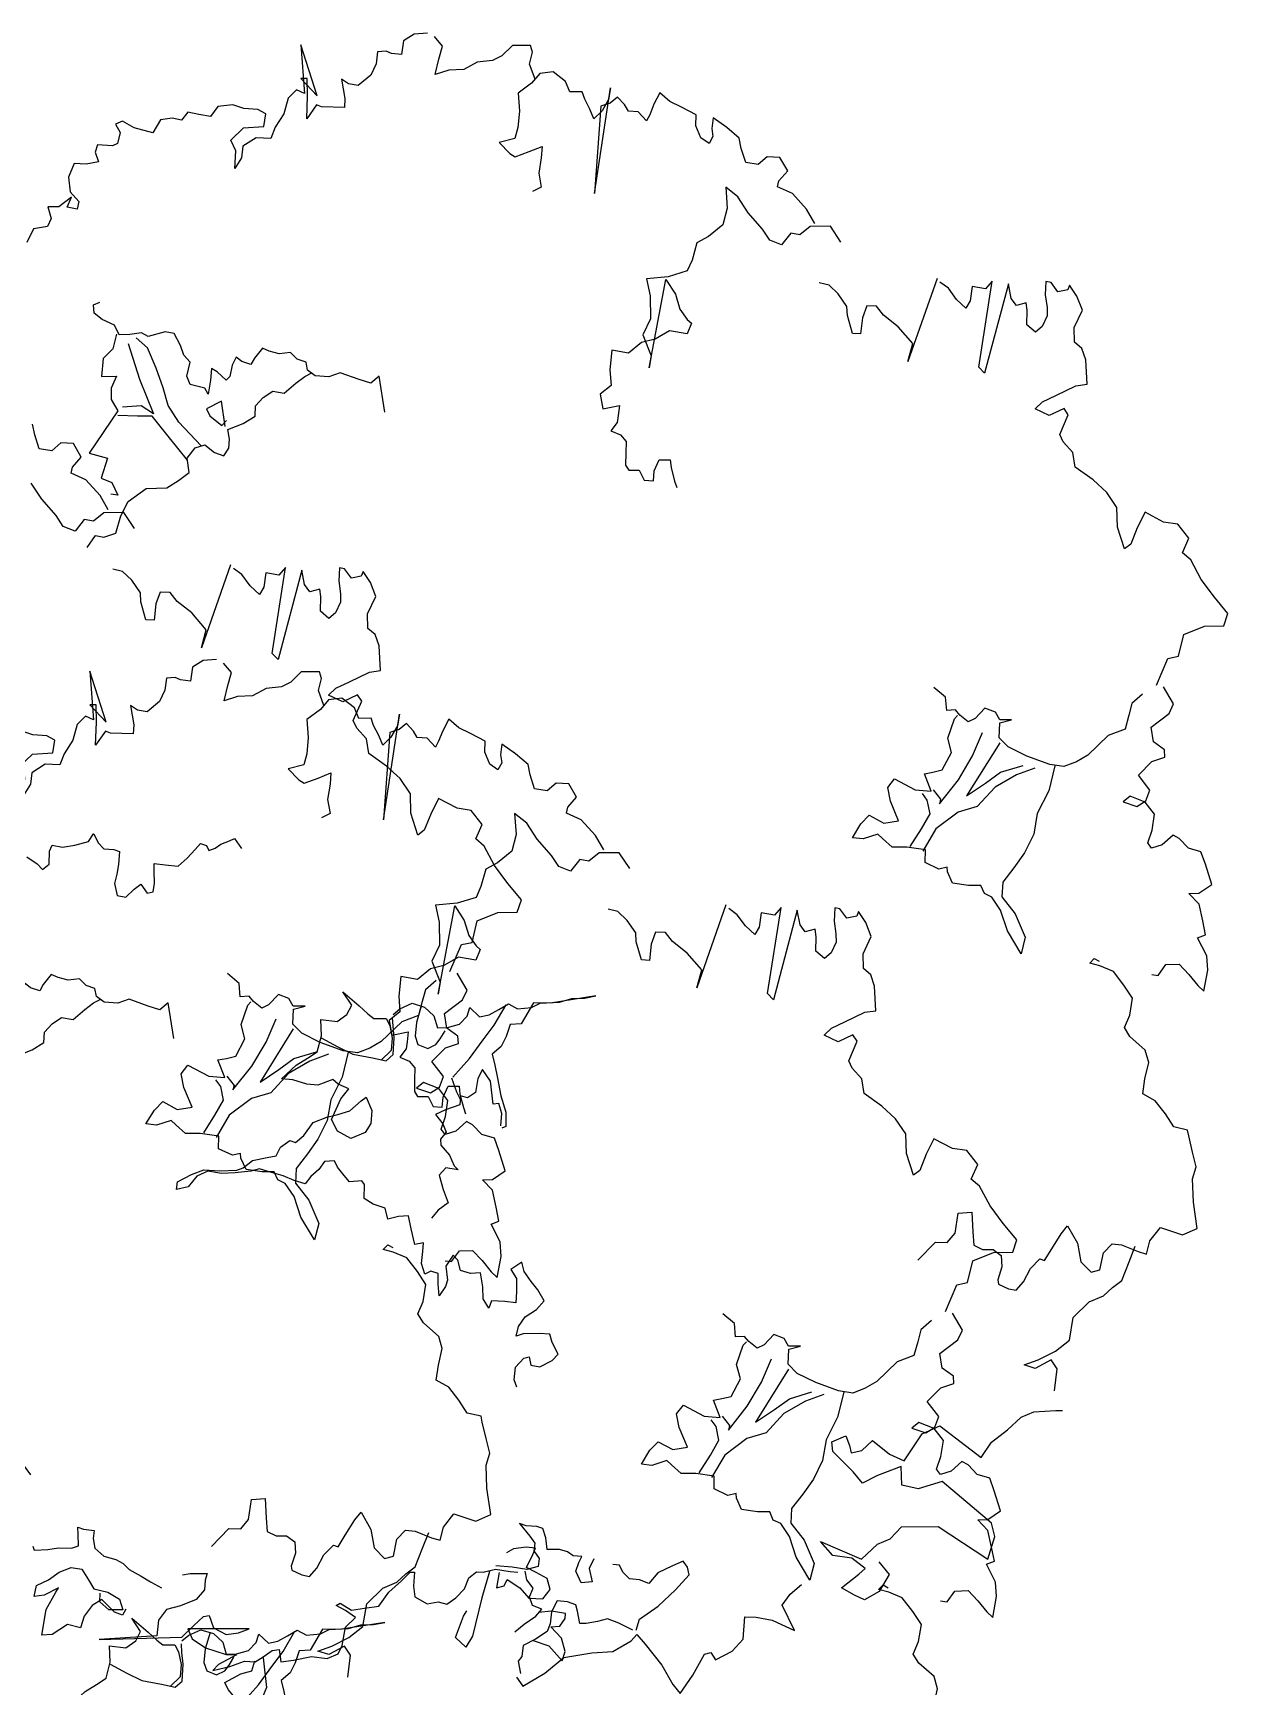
# Model space of a CAD drawing. Extents: x 5705.64 to 5713.1, y -1408.4 to -1399.05.
# Drawn here: x 5709.13 to 5713.1, y -1404.54 to -1399.05 of the extents above; entities that cross this region are included whole.
import ezdxf

# ---------------------------------------------------------------- set-up
doc = ezdxf.new("R2010")
doc.units = 0
doc.header["$MEASUREMENT"] = 0
doc.layers.get('0').update_dxf_attribs({"linetype": 'CONTINUOUS'})

# ---------------------------------------------------------------- blocks, each defined once
blk = doc.blocks.new('ARBREP')
for points in [[(-15.83, 190.74), (-18.78, 190.5), (-21.15, 189.05), (-21.6, 185.97), (-23.78, 186.24), (-24.96, 186.71), (-26.87, 186.62), (-27.22, 183.91), (-28.4, 181.44), (-31.17, 179.17), (-33.29, 179.52), (-34.85, 180.53), (-34.11, 176.29), (-34.23, 174.26), (-39.28, 174.45), (-40.4, 174.87), (-42.59, 171.74), (-42.41, 176.86), (-42.45, 180.71), (-43.89, 180.68), (-40.25, 176.83), (-43.87, 188.15), (-43.04, 177.35), (-44.83, 178.21), (-46.67, 176.31), (-47.65, 172.87), (-49.53, 169.88), (-50.5, 167.41), (-53.74, 167.57), (-56.73, 165.67), (-57.01, 163.12), (-58.5, 160.74), (-58.25, 164.65), (-59.41, 167.02), (-56.57, 169.74), (-52.09, 170.03), (-51.65, 172.87), (-53.38, 173.82), (-56.47, 174.04), (-58.92, 174.85), (-62.27, 174.49), (-63.89, 172.25), (-66.44, 172.68), (-68.92, 173.27), (-70.31, 171.49), (-72.36, 171.92), (-74.93, 171.53), (-76.66, 168.63), (-80.76, 169.79), (-83.38, 171.27), (-84.9, 170.55), (-83.88, 168.71), (-84.47, 166.32), (-85.63, 165.81), (-88.94, 165.98), (-89.42, 164.4), (-88.72, 162.26), (-91.45, 161.73), (-94.07, 161.86), (-95.36, 158.81), (-94.99, 155.56), (-93.07, 153.48), (-93.4, 151.74), (-95.67, 152.17), (-94.71, 154.42), (-97.48, 152.3), (-99.89, 152.27), (-99.2, 149.69), (-99.99, 147.9), (-103.1, 147.37), (-104.6, 144.38)], [(8, 180.53), (6.79, 183.87), (7.45, 186.49), (6.98, 188.02), (2.98, 188.03), (0.65, 185.74), (-1.41, 184.66), (-4.82, 184.3), (-7.8, 182.71), (-11.12, 182.54), (-14.14, 181.58), (-13.32, 184.94), (-12.5, 187.86), (-14.26, 189.95)], [(69.96, 148.57), (68.13, 151.78), (64.99, 155.25), (61.7, 156.68), (62.02, 158.04), (63.95, 160.25), (62.23, 163.23), (59.43, 163.38), (57.44, 161.62), (54.65, 162.06), (53.66, 165.17), (53.21, 167.5), (50.45, 169.84), (47.41, 171.95), (47.13, 169.61), (47.4, 167.88), (46.53, 166.31), (44.74, 167.57), (43.61, 170.22), (43.67, 172.63), (40.46, 174.36), (37.84, 175.57), (35.63, 177.5), (34.29, 174.97), (33.39, 172.65), (32.7, 171.32), (30.84, 173.31), (28.66, 173.45), (27.79, 174.9), (26.26, 176.59), (24.63, 175.2), (22.59, 174.56), (21.17, 155.25), (24.7, 178.62), (24.27, 176.06), (22.84, 173.53), (21.01, 171.76), (20.15, 173.91), (18.99, 176.12), (18.43, 177.73), (15.71, 177.7), (14.77, 180), (11.97, 182.16), (9.02, 181.79), (7.22, 179.64), (4.23, 177.44), (4.52, 173.43), (4.21, 169.83), (3.54, 167.42), (0.05, 166.53), (2.42, 164.06), (3.6, 163.35), (6.72, 164.49), (9.55, 165.62), (9.34, 163.15), (8.8, 159.76), (9.34, 156.66), (7.42, 155.64)], [(75.74, 144.44), (73.41, 147.96), (68.95, 147.91), (66.65, 146.09), (64.63, 146.42), (62.6, 143.84), (59.99, 144.87), (58.39, 147.32), (55.23, 150.95), (52.9, 154.47), (50.23, 156.63), (50.57, 151.96), (49.58, 148.3), (46.42, 145.72), (43.83, 144.28), (42.76, 140.46), (41.71, 138.07), (37.46, 136.8), (32.7, 136.31), (33.52, 132.6), (33.56, 127.45), (31.88, 123.96), (33.74, 119.32), (33.3, 116.61), (36.97, 136.21), (39.08, 132.92), (40.07, 129.64), (41.67, 127.35), (42.62, 126.49), (41.66, 124.17), (37.76, 124.79), (34.56, 122.99), (31.58, 122.22), (28.68, 119.88), (25, 120.56), (24.59, 116.19), (24.82, 112.72), (22.43, 110.83), (23.02, 107.57), (26.66, 108.3), (26.39, 106.05), (26.2, 104.55), (24.81, 102.68), (26.89, 101.82), (28.14, 100.35), (28.08, 97.79), (28.01, 95.07), (28.74, 94), (31.08, 93.94), (32.16, 91.73), (34.21, 91.62), (34.39, 93.8), (35.51, 96.27), (37.92, 96.28), (38.12, 94.53), (38.87, 91.57), (39.37, 90.15)], [(97.02, 136.39), (90.59, 118), (91.66, 122.04), (88.43, 125.74), (85.18, 128.31), (83.63, 130.29), (81.45, 130.34), (80.48, 127.73), (80.09, 124.12), (78.3, 124.23), (77.17, 128.19), (77.07, 130.22), (75.16, 132.98), (73.11, 134.91), (70.93, 135.42)], [(145.62, 46.4), (148.16, 52.3), (150.52, 52.78), (151.69, 57.57), (156.26, 59.43), (160.55, 59.49), (161.46, 62.25), (158.45, 65.88), (155.51, 69.79), (153.2, 74.13), (151.36, 75.7), (152.78, 78.89), (150.36, 82.04), (147.21, 82.49), (143.1, 84.64), (141.37, 81.21), (139.94, 77.62), (138.54, 76.53), (137, 81.38), (136.88, 85.69), (134.61, 89.06), (131.58, 91.85), (127.65, 94.64), (127.13, 97.9), (124.99, 100.22), (124.21, 101.9), (126.1, 106.23), (125.16, 107.6), (121.88, 106.08), (118.75, 107.53), (120.38, 109.08), (123.35, 110.51), (127.78, 112.67), (130.26, 112.98), (129.95, 118.43), (129.1, 120.94), (127.47, 122.33), (127.39, 125.58), (129.21, 129.38), (128, 132.51), (126.4, 134.95), (126, 133.9), (123.8, 133.44), (122.28, 135.51), (121.13, 135.76), (121, 132.82), (121.4, 130.01), (121.42, 128.13), (120.3, 125.75), (118.84, 124.5), (116.93, 126.13), (117.01, 129.36), (116.8, 131.02), (114.6, 130.41), (113.44, 132), (112.83, 135.2), (107.57, 115.41), (106.26, 116.79), (109.22, 135.81), (107.75, 134.1), (104.82, 134.64), (104.37, 131.46), (103.43, 129.83), (101.37, 131.78), (99.53, 134.23), (97.68, 135.62)], [(-25.26, 106.81), (-26.51, 114.75), (-28.36, 113.2), (-30.97, 114.01), (-35.18, 115.55), (-37.67, 114.63), (-40.7, 114.86), (-42.39, 116.09), (-42.72, 117.91), (-44.68, 118.58), (-46.15, 120.02), (-48.65, 119.71), (-50.89, 120.29), (-52.4, 121.01), (-54.17, 118.8), (-54.96, 117.38), (-56.98, 118.02), (-58.17, 119.02), (-59.12, 117.23), (-59.62, 114.68), (-60.41, 113.88), (-62.4, 115.74), (-63.66, 116.45), (-63.88, 113.87), (-64.39, 110.81), (-65.11, 112.11), (-68.41, 112.94), (-69.14, 114.77), (-68.38, 117.91), (-69.78, 119.45), (-70.55, 121.59), (-71.92, 124.25), (-73.95, 124.6), (-77.66, 123.56), (-79.17, 124.35), (-81.74, 124.03), (-84.15, 123.94), (-85.16, 126.08), (-87.92, 127.34), (-89.63, 128.75), (-89.81, 130.56), (-88.43, 131.19)], [(-84.68, 124.1), (-85.51, 120.87), (-87.68, 118.67), (-88.06, 114.68), (-84.68, 114.75), (-85.86, 112.13), (-85.92, 109.63), (-84.39, 107.12), (-90.79, 97.77), (-86.67, 96.61), (-88.14, 92.21), (-85.75, 91.24), (-84.38, 88.41), (-85.94, 88.68)], [(-82.16, 122.01), (-79.63, 114.11), (-76.49, 106.41), (-79.24, 108.2), (-83.4, 107.92)], [(-65.94, 99.38), (-70.88, 104.62), (-73.27, 108.3), (-74.39, 112.17), (-75.95, 116.58), (-77.81, 121.07), (-80.32, 123.25)], [(-91.21, 76.87), (-89.34, 79.48), (-87.54, 79.13), (-84.86, 80.04), (-83.74, 83.86), (-82.14, 87.01), (-78.16, 89.92), (-73.56, 90.05), (-70.96, 91.65), (-68.64, 93.48), (-69.03, 96.65), (-67.32, 98.88), (-65.18, 99.58), (-63.04, 97.88), (-60.93, 97.14), (-59.85, 98.86), (-59.65, 100.8), (-60.04, 103), (-56.63, 104.29), (-54.03, 105.95), (-53.89, 108.23), (-52.19, 110.07), (-50.12, 111.45), (-47.57, 111.02), (-44.96, 113.21), (-43.02, 114.69), (-41.43, 115.54)], [(-60.65, 103.63), (-61.42, 109.22), (-64.78, 107.57), (-64.06, 105.97), (-61.39, 103.87), (-60.31, 104.97)], [(-68.95, 96.2), (-73.29, 101.5), (-76.79, 105.89), (-80.04, 105.9), (-84.41, 106.06)], [(142.54, 44.37), (140.18, 42.3), (139.5, 39.69), (138.67, 36.61), (134.95, 35.2), (130.41, 30.84), (127.88, 29.39), (125.13, 28.33), (121.98, 28.78), (116.9, 30.62), (112.79, 32.68), (110.81, 34.7), (110.95, 38.01), (113.53, 38.7), (110.9, 38.7), (109.94, 40.37), (107.62, 41.25), (105.47, 38.98), (103.95, 38.24), (102.08, 39.72), (101.14, 40.87), (99.17, 40.78), (98.93, 43.72), (96.35, 45.88)], [(144.57, -17.69), (146, -17.88), (147.72, -15.51), (150.66, -15.42), (152.79, -17.66), (154.79, -20.11), (156.11, -21.36), (156.97, -16.76), (156.76, -13.53), (154.73, -9.55), (156.47, -8.9), (155.87, -5.8), (155.05, -2.09), (152.83, 0.22), (155.02, 0.32), (157.87, 2.22), (156.45, 6.7), (155.48, 9.44), (152.69, 10.25), (150.64, 12.42), (149.29, 13.14), (146.92, 11.01), (144.56, 10.29), (143.68, 11.46), (144.65, 14.29), (145.18, 17.83), (143.14, 20.44), (139.77, 21.8), (138.23, 20.56), (141.3, 19.49), (143.28, 20.73), (144.17, 23.14), (141.62, 26.42), (144.63, 29.45), (147.5, 30.44), (147.41, 32.03), (144.95, 33.82), (144.43, 37.08), (148.41, 40.08), (149.43, 42.24), (147.2, 45.98)], [(123.1, 28.53), (121.76, 22.97), (119.23, 17.97), (118.44, 13.39), (116.4, 9.22), (114.05, 5.96), (111.57, 2.77), (111.4, -0.48), (114.34, -4.23), (116.56, -9.41), (115.64, -13.08), (112.6, -8.04), (111.11, -3.47), (109.15, -0.58), (107.51, 0.21), (106.71, 2.04), (104.01, 2.04), (100.47, 2.5), (99.33, 5.02), (99.27, 6.06), (97.45, 5.66), (94.39, 7.08), (94.45, 9.89), (90.33, 10.51), (87.08, 10.5), (84.94, 12.45), (83.9, 13.38), (80.63, 12.31), (78.29, 12.6), (80.18, 15.65), (82.03, 17.55), (85.24, 15.82), (88.5, 16.34), (86.7, 20.69), (86.11, 23.74), (87.59, 25.65), (92.2, 23.2), (95.75, 22.89), (94.25, 26.77), (96.13, 27.11), (98.18, 27.59), (100.23, 31.47), (99.4, 34.65), (100.87, 38.93), (101.55, 39.66)], [(96.2, 23.19), (97.81, 21.12), (97.56, 20.13), (101.75, 25.41), (104.9, 30.75), (107.12, 35.91)], [(110.91, 33.63), (103.57, 21.89), (107.77, 24.65), (111.07, 27.07), (116.08, 28.61)], [(118.72, 28.02), (114.62, 26.54), (109.87, 23.78), (105.92, 19.5), (101.67, 18.23), (96.75, 14.58), (93.85, 9.59)], [(91.09, 10.63), (93.59, 14.57), (95.48, 17.86), (94.86, 20.88), (93.77, 22.41)], [(-104.56, 8.39), (-102.26, 6.83), (-101.09, 5.53), (-99.63, 6.71), (-99.56, 9.64), (-98.93, 10.98), (-96.67, 10.48), (-93.94, 10.95), (-90.91, 11.79), (-89.81, 13.48), (-89.75, 13.48), (-88.8, 11.49), (-87.48, 10.12), (-85.3, 9.98), (-84.03, 9.57), (-84.25, 6.64), (-84.67, 4.55), (-85.17, 2.44), (-84.54, -0.21), (-82.67, -0.56), (-80.82, 1.21), (-79.29, 2.3), (-77.9, 0.3), (-76.61, 0.58), (-76.26, 2.54), (-76.35, 5.11), (-76.4, 6.92), (-73.91, 6.62), (-71.04, 6.26), (-69.04, 8.03), (-67.27, 10.02), (-66.11, 11.34), (-64.75, 10.87), (-64.24, 9.73), (-62.88, 10.29), (-61.58, 11.17), (-59.69, 11.88), (-58.61, 12.45), (-57.01, 10.22)], [(92.8, -80.97), (96.65, -76.93), (99.3, -77.05), (101.01, -74.97), (101.71, -70.55), (104.74, -70.31), (104.93, -74.69), (105.17, -77.63), (107.11, -78.58), (109.45, -78.57), (111.24, -79.9), (111.4, -82.4), (110.49, -85.31), (110.62, -86.22), (112.85, -87.25), (114.53, -87.6), (116.14, -85.73), (117.73, -82.76), (119.82, -80.62), (120.84, -81.02), (122.43, -78.43), (124.54, -75.08), (125.93, -73.36), (128.12, -77.19), (128.84, -81.28), (131.13, -83.61), (133.11, -83.06), (133.88, -79.29), (135.8, -77.31), (137.9, -77.58), (141.58, -79.01), (143.44, -79.58), (144.19, -76.66), (146.52, -73.71), (151.39, -75.33), (154.67, -73.9), (153.81, -68.07), (153.64, -62.94), (154.45, -60.3), (153.62, -57.04), (152.8, -53.41), (152.8, -53.41), (152.52, -52.13), (149.44, -51.44), (147.63, -48.54), (145.36, -45.68), (142.61, -44.12), (143.06, -40.81), (143.9, -37.14), (143.14, -34.47), (139.74, -31.45), (138.51, -29.46), (139.7, -26.7), (140.32, -22.94), (138.42, -20.04), (136.08, -17.03), (133.08, -15.76), (130.84, -15.18), (131.84, -14.14), (132.95, -14.77)], [(3.97, -109.09), (3.39, -107.42), (3.68, -104.62), (5.54, -102.63), (6.69, -102.35), (7.03, -104.17), (9.05, -104.59), (11.8, -103.15), (13.12, -101.75), (11.81, -99.15), (11.25, -97.33), (9, -97.21), (5.38, -97.28), (3.84, -97.77), (4.35, -95.6), (5.84, -93.51), (8.29, -91.84), (9.99, -89.92), (8.61, -87.54), (7.15, -85.63), (5.61, -83.47), (5.06, -81.36), (2.61, -83.03), (3.85, -85.02), (3.85, -87.9), (3.72, -90.37), (1.32, -90.09), (-1.64, -89.93), (-2.27, -91.6), (-3.5, -89.51), (-3.6, -86.88), (-4.12, -83.71), (-6.31, -83.88), (-8.55, -83.23), (-9.12, -80.94), (-10.13, -79.86), (-11.78, -82.25), (-11.41, -85.35), (-11.82, -86.76), (-13.21, -88.85), (-13.46, -86.19), (-13.47, -83.87), (-15.12, -83.37), (-16.41, -84.02), (-17.13, -81.66), (-16.83, -79.04), (-16.72, -77.07), (-18.61, -77.47), (-19.43, -73.98), (-20.05, -71.12), (-22.24, -71.29), (-24.6, -71.83), (-25.2, -69.41), (-27.83, -68.51), (-29.84, -67.27), (-29.77, -64.18), (-30.34, -63.41), (-33.07, -63.63), (-34.25, -62.19), (-35.78, -60.34), (-36.43, -58.96), (-38.62, -59.13), (-39.88, -60.85), (-41.64, -62.4), (-42.95, -64.02), (-45.37, -63.28), (-47.82, -62.25), (-50.89, -61.41), (-53, -60.7), (-54.96, -61.25), (-58.43, -61.63), (-61.47, -61.78), (-64.48, -61.25), (-66.91, -62.32), (-68.85, -64.7), (-71.43, -65.31), (-71.23, -63.59), (-68.1, -62), (-65.38, -60.94), (-61.83, -61.15), (-58.04, -61.02), (-56.68, -60.46), (-54.61, -58.85), (-51.35, -58.24), (-49.31, -57.84), (-48.42, -55.9), (-46.29, -54.44), (-45.09, -54.91), (-43.24, -53.37), (-41.14, -50.47), (-38.1, -49.26), (-35.66, -48.72), (-33.01, -47.88), (-30.55, -45.68), (-29.38, -44.87), (-28.17, -47.77), (-28.39, -50.7), (-29.65, -52.64), (-32.84, -53.98), (-35.75, -52.41), (-37.06, -49.82), (-35.05, -45.2), (-33.27, -42.97), (-35.59, -41.94), (-36.76, -40.92), (-40.13, -42.21), (-42.53, -42), (-45.67, -41.02), (-48.16, -40.81), (-44.91, -37.79), (-42.4, -36.19), (-40.24, -34.81), (-39.34, -31.29), (-39.48, -27.66), (-35.87, -28.12), (-33.71, -26.52), (-32.62, -24.51), (-34.59, -21.52), (-30.97, -24.61), (-29.04, -26.4), (-27.69, -27.41), (-25, -27.4), (-24.2, -28.99), (-23.66, -31.81), (-23.86, -34.52), (-26.1, -36.66)], [(-23.45, -26.53), (-21.92, -25.29), (-19.26, -24.07), (-16.48, -24.95), (-14.42, -26.81), (-13.64, -29.48), (-11.39, -29.44), (-8.72, -28.69), (-7.02, -26.91), (-6.45, -25.03), (-4.31, -27.04), (-2.2, -26.65), (-0.05, -25.42), (2.08, -24.19), (4.11, -25.27), (7.21, -24.97), (9.11, -24.04), (13.4, -23.83), (16.14, -22.99), (18.95, -22.92), (21.44, -22.45), (11.45, -24.03), (7.68, -23.94), (4.94, -28.63), (2.5, -28.79), (1.63, -31.4), (0.51, -33.65), (-1.49, -35.33), (-0.93, -37.75), (-0.33, -40.64), (0.41, -44.59), (1.52, -48.15), (1.54, -51.31), (0.62, -51.69)], [(-17.22, -24.71), (-18.3, -28.31), (-18.59, -31.31), (-17.95, -33.22), (-15.78, -34.09), (-13.95, -33.16), (-13.02, -31.9), (-11.94, -30.18)], [(-10.21, -40.41), (-6.49, -36.28), (-3.52, -32.19), (-1.03, -28.93), (1.57, -24.4)], [(-39.35, -31.73), (-35.69, -33.72), (-32.34, -35.36), (-27.99, -36.15), (-24.97, -36.82), (-23.44, -35.44), (-23.2, -31.73), (-23.45, -29.16), (-23.56, -27.19)], [(0.41, -51.22), (0.61, -48.44), (0, -46.24), (-1.29, -46.43), (-1.85, -41.29), (-3.67, -38.75), (-4.71, -40.69), (-5.23, -43.84), (-7, -45.01), (-8.49, -44.52), (-8.69, -46.57), (-11.81, -47.62), (-14.02, -48.7), (-12.42, -50.77), (-11.68, -52.6), (-12.94, -54.16), (-12.9, -55.51), (-10.98, -57.67), (-9.91, -60.04), (-9.03, -60.97), (-11.74, -60.53), (-13.28, -62.15), (-12.38, -65.33), (-11.23, -68.23), (-13.46, -69.84), (-14.93, -71.61)], [(-10.52, -40.56), (-9.44, -43.68), (-8.45, -45.58)], [(123.05, -109.89), (123.62, -105), (122.3, -103), (118.79, -104.89), (116.33, -104.15), (119.45, -103.02), (123.25, -101.08), (126.34, -98.65), (127.2, -93.61), (130.75, -90.16), (133.88, -88.86), (135.89, -86.97), (137.96, -85.42), (139.56, -81.3), (140.92, -77.87)], [(128.57, -77.94), (128.57, -77.94)], [(84.16, -147.76), (86.43, -150.53), (84.22, -154.32), (80.93, -156.14), (78.77, -155.1), (75.87, -153.46), (79.72, -150.46), (81.09, -149.21), (78.14, -146.95), (73.93, -146.32), (71.2, -143.23), (80.32, -147.16), (83.87, -143.84), (86.62, -142.62), (89.15, -139.96), (97.31, -139.93), (108.24, -147.12), (109.86, -142.09), (109.09, -139.14), (98.14, -129.98), (92.82, -131.6), (89.21, -130.77), (89.09, -126.61), (83.85, -128.59), (80.49, -130.32), (78.43, -127.8), (73.94, -123.32), (73.75, -121.19), (76.81, -119.83), (77.66, -121.97), (78, -123.57), (80.35, -123.09), (82.75, -120.87), (86.52, -123.9), (89.74, -125.34), (93.72, -119.4), (97.61, -117.59), (106.79, -124.61), (109.06, -121.26), (112.66, -118.47), (115.69, -115.69), (118.5, -114.54), (123.32, -114.19), (124.85, -114.22)], [(-103.23, -144.26), (-102.94, -145.17), (-99.94, -145.02), (-97.52, -144.62), (-94.65, -144.68), (-93.13, -144.19), (-93.23, -141.71), (-93.26, -140.05), (-92.05, -140.52), (-89.65, -140.8), (-89.91, -142.54), (-89.52, -144.74), (-87.53, -146.44), (-84.89, -147.25), (-83.26, -148.13), (-81.94, -149.44), (-79.26, -150.92), (-77.16, -152.18), (-74.72, -153.46)], [(21.04, -147.03), (20.01, -149.2), (20.61, -152.17), (18.19, -152.4), (17.04, -149.81), (17.7, -147.86), (18.33, -146.53), (16.45, -146.42), (15.19, -145.48), (13.39, -144.98), (10.67, -145), (10.36, -142.43), (9.72, -140.36), (8.39, -139.89), (6.05, -139.75), (4.55, -139.27), (6.81, -142.04), (7.92, -143.57), (7.73, -145.31), (8.88, -146.99), (8.71, -148.8), (6.2, -149.41), (2.89, -148.89), (-0.66, -148.58)], [(-82.67, -158.24), (-83.37, -159.51), (-85.16, -158.87), (-87.09, -156.92), (-87.97, -156.09), (-90.12, -157.38), (-91.84, -159.75), (-92.71, -162.32), (-95.57, -161.63), (-98.94, -163.83), (-101.28, -164), (-100.31, -158.27), (-98.12, -154.41), (-97.57, -153.52), (-100.7, -155.11), (-102.96, -155.43), (-102.46, -152.96), (-99.78, -151.72), (-97.4, -150.05), (-94.75, -148.99), (-92.35, -149.33), (-90.88, -151.71), (-89.73, -153.7), (-86.65, -154.46), (-84.04, -156.02), (-83.27, -158.38), (-86.37, -158.38), (-88.43, -156.61), (-88.31, -154.64)], [(-70.12, -150.62), (-68.37, -150.35), (-64.61, -150.29), (-65.09, -151.78), (-65.23, -153.9), (-67.07, -156.04), (-70.57, -157.46), (-73.62, -158.3), (-75.42, -160.67), (-75.78, -164.13), (-88.53, -164.95), (-70.22, -164.41), (-67.67, -161.91), (-65.43, -159.86), (-64.21, -159.58), (-63.23, -162.32), (-60.4, -163.82), (-57.67, -163.42), (-55.31, -162.57), (-68.94, -162.6), (-67.93, -164.81), (-64.97, -166.78), (-60.4, -168.23), (-58.13, -168.29), (-62.11, -170.45), (-63.34, -171.79), (-59.63, -170.88), (-56.35, -169.76), (-54.01, -169.88), (-52.2, -168.73), (-50.2, -167.34), (-48.69, -167.16), (-48.29, -169.86), (-45.5, -169.49), (-41.54, -168.67), (-38.02, -169.13), (-35.59, -168.13), (-34.7, -166.27), (-34.01, -162.22), (-31.77, -160.08), (-33.99, -158.51), (-36.09, -157.42), (-35.17, -156.91), (-32.64, -158.4), (-29.76, -158.01), (-26.59, -157.55), (-24.39, -154.44), (-21.62, -151.94), (-19.7, -150.02), (-18.72, -150.04), (-18.93, -153.13), (-18.61, -155.48), (-15.92, -157.05), (-13.44, -156.57), (-11.55, -157.08), (-9.57, -155.69), (-7.63, -153.7), (-6.66, -151.3), (-4.97, -149.92), (-3.47, -150.02), (-0.74, -149.33), (2.5, -149.85), (4.15, -150.04)], [(-2.12, -149.9), (-3.83, -155.67), (-5.84, -164.22), (-7.33, -166.59), (-9.62, -164.51), (-7.85, -159.73), (-7.14, -158.6)], [(3.53, -163.22), (5.61, -161.55), (8.14, -159.73), (9.53, -158.24), (7.45, -157.37), (6.74, -155.45), (7.6, -153.59), (6.14, -151.75), (5.81, -149.77)], [(30.39, -162.88), (31.13, -160.4), (35.27, -157.55), (39.13, -153.95), (42.15, -150.62), (41.74, -148.89), (40.78, -147.58), (38.41, -148.59), (35.15, -150.17), (33.2, -152.53), (31.11, -151.73), (28.93, -151.46), (27.44, -149.99), (26.66, -148.47), (25.23, -148.35)], [(3.9, -173.26), (5.29, -175.26), (10.19, -172.37), (14.34, -168.91), (20.55, -167.86), (25.24, -167.6), (29.28, -165.19), (30.52, -163.85), (32.35, -165.95), (36.09, -170.63), (38.49, -174.91), (40.1, -176.91), (42.91, -172.82), (45.52, -168.2), (46.96, -167.79), (47.96, -169.41), (51.63, -167.52), (54.1, -164.86), (54.46, -159.9), (56.93, -159.96), (60.54, -160.64), (65.46, -162.94), (62.74, -157.29), (64.52, -154.92), (66.98, -152.73)], [(29.64, -162.86), (26.52, -161.28), (24.04, -160.32), (21.84, -160.95), (19.33, -161.4), (17.92, -161.37), (17.36, -158.66), (17.02, -157.28), (15.16, -156.55), (12.91, -156.37), (11.64, -158.81), (11.35, -161.46), (10.69, -163.17), (8.09, -164.85), (5.34, -166.29), (5.06, -168.69), (4.29, -169.74), (4.75, -172.47)], [(-52.2, -168.95), (-51.51, -175.53), (-53.2, -179.72), (-55.73, -182.15), (-58.31, -182.54), (-56.96, -179.78), (-56.34, -178.58), (-58.07, -178.25), (-59.97, -176.02), (-60.68, -174.41), (-57.17, -172.53), (-54.74, -171.83), (-54.1, -169.66)]]:
    blk.add_lwpolyline(points)
blk = doc.blocks.new('ARBRE0')
for points in [[(158.47, 423.97), (157.59, 418.94), (160.13, 419.5), (161.13, 421.71), (165.31, 418.88), (168.34, 415.5), (172.98, 415.24), (175.34, 418.36), (174.34, 421.95), (170.71, 424.03), (167.58, 425.61), (169.65, 429.92), (170.5, 432.01), (167.4, 432.42), (163.16, 431.82), (160.9, 430.48)], [(169.77, 401.37), (174.94, 399.59), (179.43, 394.7), (180.41, 397.7), (179.12, 402.15), (175.56, 405.9), (178.64, 406.13), (180.38, 408.74), (180.45, 410.4), (175.8, 411.18), (171.55, 410.69)]]:
    blk.add_lwpolyline(points)

msp = doc.modelspace()

# ---------------------------------------------------------------- linework, layer by layer
for points in [[(5709.3823, -1400.6318), (5709.3549, -1400.5837), (5709.3077, -1400.5316), (5709.2585, -1400.5102), (5709.2633, -1400.4898), (5709.2922, -1400.4567), (5709.2664, -1400.412), (5709.2244, -1400.4097), (5709.1946, -1400.4362), (5709.1526, -1400.4295), (5709.1378, -1400.3828), (5709.131, -1400.3478)], [(5709.469, -1400.6938), (5709.4341, -1400.6409), (5709.3671, -1400.6417), (5709.3327, -1400.6691), (5709.3023, -1400.6641), (5709.2719, -1400.7028), (5709.2328, -1400.6873), (5709.2088, -1400.6506), (5709.1614, -1400.5962), (5709.1265, -1400.5433)], [(5709.7882, -1400.8146), (5709.6918, -1401.0905), (5709.7078, -1401.0298), (5709.6594, -1400.9744), (5709.6106, -1400.9358), (5709.5874, -1400.906), (5709.5546, -1400.9053), (5709.5401, -1400.9444), (5709.5342, -1400.9986), (5709.5074, -1400.997), (5709.4905, -1400.9376), (5709.4889, -1400.9071), (5709.4604, -1400.8656), (5709.4296, -1400.8367), (5709.3969, -1400.829)], [(5710.5172, -1402.1645), (5710.5554, -1402.0758), (5710.5907, -1402.0687), (5710.6083, -1401.9969), (5710.6769, -1401.9689), (5710.7412, -1401.9681), (5710.7548, -1401.9267), (5710.7096, -1401.8723), (5710.6656, -1401.8135), (5710.631, -1401.7484), (5710.6033, -1401.7249), (5710.6247, -1401.677), (5710.5883, -1401.6298), (5710.5411, -1401.623), (5710.4795, -1401.5908), (5710.4534, -1401.6422), (5710.432, -1401.6961), (5710.411, -1401.7125), (5710.3879, -1401.6397), (5710.3861, -1401.575), (5710.3521, -1401.5245), (5710.3067, -1401.4827), (5710.2476, -1401.4409), (5710.2398, -1401.3919), (5710.2078, -1401.3571), (5710.1961, -1401.3319), (5710.2245, -1401.267), (5710.2104, -1401.2464), (5710.1611, -1401.2691), (5710.1142, -1401.2475), (5710.1386, -1401.2242), (5710.1832, -1401.2027), (5710.2496, -1401.1704), (5710.2868, -1401.1656), (5710.2821, -1401.084), (5710.2694, -1401.0462), (5710.245, -1401.0254), (5710.2438, -1400.9767), (5710.271, -1400.9196), (5710.2529, -1400.8728), (5710.2289, -1400.8361), (5710.2229, -1400.8519), (5710.1899, -1400.8588), (5710.1671, -1400.8277), (5710.1499, -1400.824), (5710.1479, -1400.8681), (5710.1539, -1400.9103), (5710.1542, -1400.9385), (5710.1375, -1400.9742), (5710.1155, -1400.9929), (5710.0869, -1400.9684), (5710.088, -1400.92), (5710.085, -1400.8951), (5710.0519, -1400.9043), (5710.0346, -1400.8803), (5710.0254, -1400.8324), (5709.9465, -1401.1292), (5709.9268, -1401.1085), (5709.9713, -1400.8232), (5709.9491, -1400.8488), (5709.9052, -1400.8409), (5709.8985, -1400.8884), (5709.8843, -1400.913), (5709.8535, -1400.8838), (5709.8259, -1400.847), (5709.7982, -1400.8261)], [(5710.4711, -1402.1949), (5710.4356, -1402.2259), (5710.4254, -1402.2651), (5710.413, -1402.3112), (5710.3572, -1402.3324), (5710.289, -1402.3978), (5710.2511, -1402.4195), (5710.2099, -1402.4354), (5710.1627, -1402.4287), (5710.0864, -1402.4011), (5710.0248, -1402.3701), (5709.995, -1402.3399), (5709.9972, -1402.2903), (5710.0359, -1402.2799), (5709.9964, -1402.28), (5709.9821, -1402.2548), (5709.9473, -1402.2417), (5709.915, -1402.2758), (5709.8922, -1402.2868), (5709.8642, -1402.2646), (5709.85, -1402.2474), (5709.8205, -1402.2487), (5709.8168, -1402.2045), (5709.7782, -1402.1721)], [(5710.5015, -1403.1257), (5710.523, -1403.1285), (5710.5487, -1403.093), (5710.5928, -1403.0917), (5710.6248, -1403.1253), (5710.6548, -1403.1621), (5710.6746, -1403.1808), (5710.6874, -1403.1118), (5710.6843, -1403.0633), (5710.6538, -1403.0036), (5710.6799, -1402.994), (5710.671, -1402.9473), (5710.6588, -1402.8917), (5710.6254, -1402.8571), (5710.6583, -1402.8556), (5710.701, -1402.8271), (5710.6797, -1402.7599), (5710.6651, -1402.7188), (5710.6233, -1402.7066), (5710.5925, -1402.674), (5710.5722, -1402.6633), (5710.5367, -1402.6953), (5710.5013, -1402.7061), (5710.4881, -1402.6885), (5710.5027, -1402.6461), (5710.5106, -1402.5929), (5710.48, -1402.5537), (5710.4294, -1402.5333), (5710.4064, -1402.552), (5710.4525, -1402.568), (5710.4821, -1402.5495), (5710.4955, -1402.5133), (5710.4572, -1402.464), (5710.5023, -1402.4187), (5710.5455, -1402.4038), (5710.544, -1402.3799), (5710.5072, -1402.3532), (5710.4994, -1402.3043), (5710.5591, -1402.2592), (5710.5744, -1402.2268), (5710.5409, -1402.1706)], [(5710.1795, -1402.4324), (5710.1593, -1402.5158), (5710.1215, -1402.5908), (5710.1096, -1402.6595), (5710.079, -1402.7221), (5710.0437, -1402.771), (5710.0064, -1402.8189), (5710.004, -1402.8675), (5710.0481, -1402.9239), (5710.0814, -1403.0016), (5710.0675, -1403.0566), (5710.0219, -1402.981), (5709.9996, -1402.9125), (5709.9701, -1402.8691), (5709.9455, -1402.8572), (5709.9336, -1402.8298), (5709.8931, -1402.8298), (5709.8399, -1402.8229), (5709.8229, -1402.7851), (5709.8219, -1402.7695), (5709.7946, -1402.7755), (5709.7487, -1402.7542), (5709.7497, -1402.7121), (5709.6879, -1402.7027), (5709.6392, -1402.7029), (5709.6071, -1402.6737), (5709.5915, -1402.6597), (5709.5424, -1402.6758), (5709.5073, -1402.6713), (5709.5356, -1402.6256), (5709.5634, -1402.5971), (5709.6115, -1402.6231), (5709.6605, -1402.6152), (5709.6335, -1402.55), (5709.6246, -1402.5044), (5709.6468, -1402.4757), (5709.7159, -1402.5124), (5709.7691, -1402.517), (5709.7466, -1402.4588), (5709.7749, -1402.4538), (5709.8056, -1402.4466), (5709.8364, -1402.3883), (5709.824, -1402.3406), (5709.846, -1402.2765), (5709.8562, -1402.2654)], [(5709.7759, -1402.5125), (5709.8, -1402.5436), (5709.7964, -1402.5584), (5709.8592, -1402.4793), (5709.9065, -1402.3992), (5709.9398, -1402.3217)], [(5709.9966, -1402.3559), (5709.8865, -1402.532), (5709.9494, -1402.4907), (5709.999, -1402.4544), (5710.0741, -1402.4313)], [(5710.1137, -1402.4401), (5710.0522, -1402.4623), (5709.9809, -1402.5037), (5709.9218, -1402.5679), (5709.858, -1402.587), (5709.7841, -1402.6417), (5709.7406, -1402.7165)], [(5709.6992, -1402.701), (5709.7367, -1402.6419), (5709.7651, -1402.5925), (5709.7558, -1402.5472), (5709.7395, -1402.5243)], [(5709.725, -1404.0749), (5709.7827, -1404.0143), (5709.8225, -1404.0162), (5709.848, -1403.985), (5709.8585, -1403.9186), (5709.904, -1403.915), (5709.9068, -1403.9807), (5709.9104, -1404.0249), (5709.9396, -1404.0392), (5709.9747, -1404.039), (5710.0015, -1404.0588), (5710.0039, -1404.0963), (5709.9903, -1404.1401), (5709.9923, -1404.1537), (5710.0258, -1404.1691), (5710.0508, -1404.1743), (5710.075, -1404.1464), (5710.0989, -1404.1019), (5710.1302, -1404.0698), (5710.1456, -1404.0758), (5710.1694, -1404.0369), (5710.201, -1403.9866), (5710.2219, -1403.9609), (5710.2547, -1404.0183), (5710.2655, -1404.0795), (5710.2998, -1404.1145), (5710.3295, -1404.1062), (5710.3411, -1404.0498), (5710.37, -1404.02), (5710.4014, -1404.024), (5710.4566, -1404.0455), (5710.4845, -1404.0541), (5710.4958, -1404.0103), (5710.5307, -1403.966), (5710.6037, -1403.9903), (5710.6529, -1403.9689), (5710.6401, -1403.8814), (5710.6375, -1403.8044), (5710.6497, -1403.765), (5710.6373, -1403.7159), (5710.6249, -1403.6616), (5710.6249, -1403.6616), (5710.6207, -1403.6423), (5710.5746, -1403.6319), (5710.5474, -1403.5885), (5710.5133, -1403.5457), (5710.4721, -1403.5222), (5710.4788, -1403.4726), (5710.4914, -1403.4175), (5710.4801, -1403.3775), (5710.4291, -1403.3322), (5710.4105, -1403.3023), (5710.4284, -1403.2609), (5710.4377, -1403.2045), (5710.4092, -1403.161), (5710.3741, -1403.1158), (5710.3291, -1403.0969), (5710.2955, -1403.0881), (5710.3105, -1403.0726), (5710.3272, -1403.0819)], [(5710.1786, -1404.5088), (5710.1873, -1404.4354), (5710.1674, -1404.4054), (5710.1147, -1404.4337), (5710.0779, -1404.4226), (5710.1247, -1404.4058), (5710.1817, -1404.3766), (5710.228, -1404.3402), (5710.241, -1404.2646), (5710.2942, -1404.2128), (5710.3411, -1404.1933), (5710.3713, -1404.1649), (5710.4023, -1404.1417), (5710.4263, -1404.08), (5710.4467, -1404.0284)], [(5710.2615, -1404.0296), (5710.2615, -1404.0296)]]:
    msp.add_lwpolyline(points)

# ---------------------------------------------------------------- block references
for name, p, xscale, yscale, zscale in [('ARBREP', (5710.6802, -1401.9096), 0.015, 0.015, 0.015), ('ARBREP', (5709.9789, -1403.9898), 0.015, 0.015, 0.015), ('ARBRE0', (5709.0964, -1408.4008), 0.01, 0.01, 0.01)]:
    msp.add_blockref(name, p, dxfattribs=dict(xscale=xscale, yscale=yscale, zscale=zscale))

doc.saveas('drawing.dxf')
